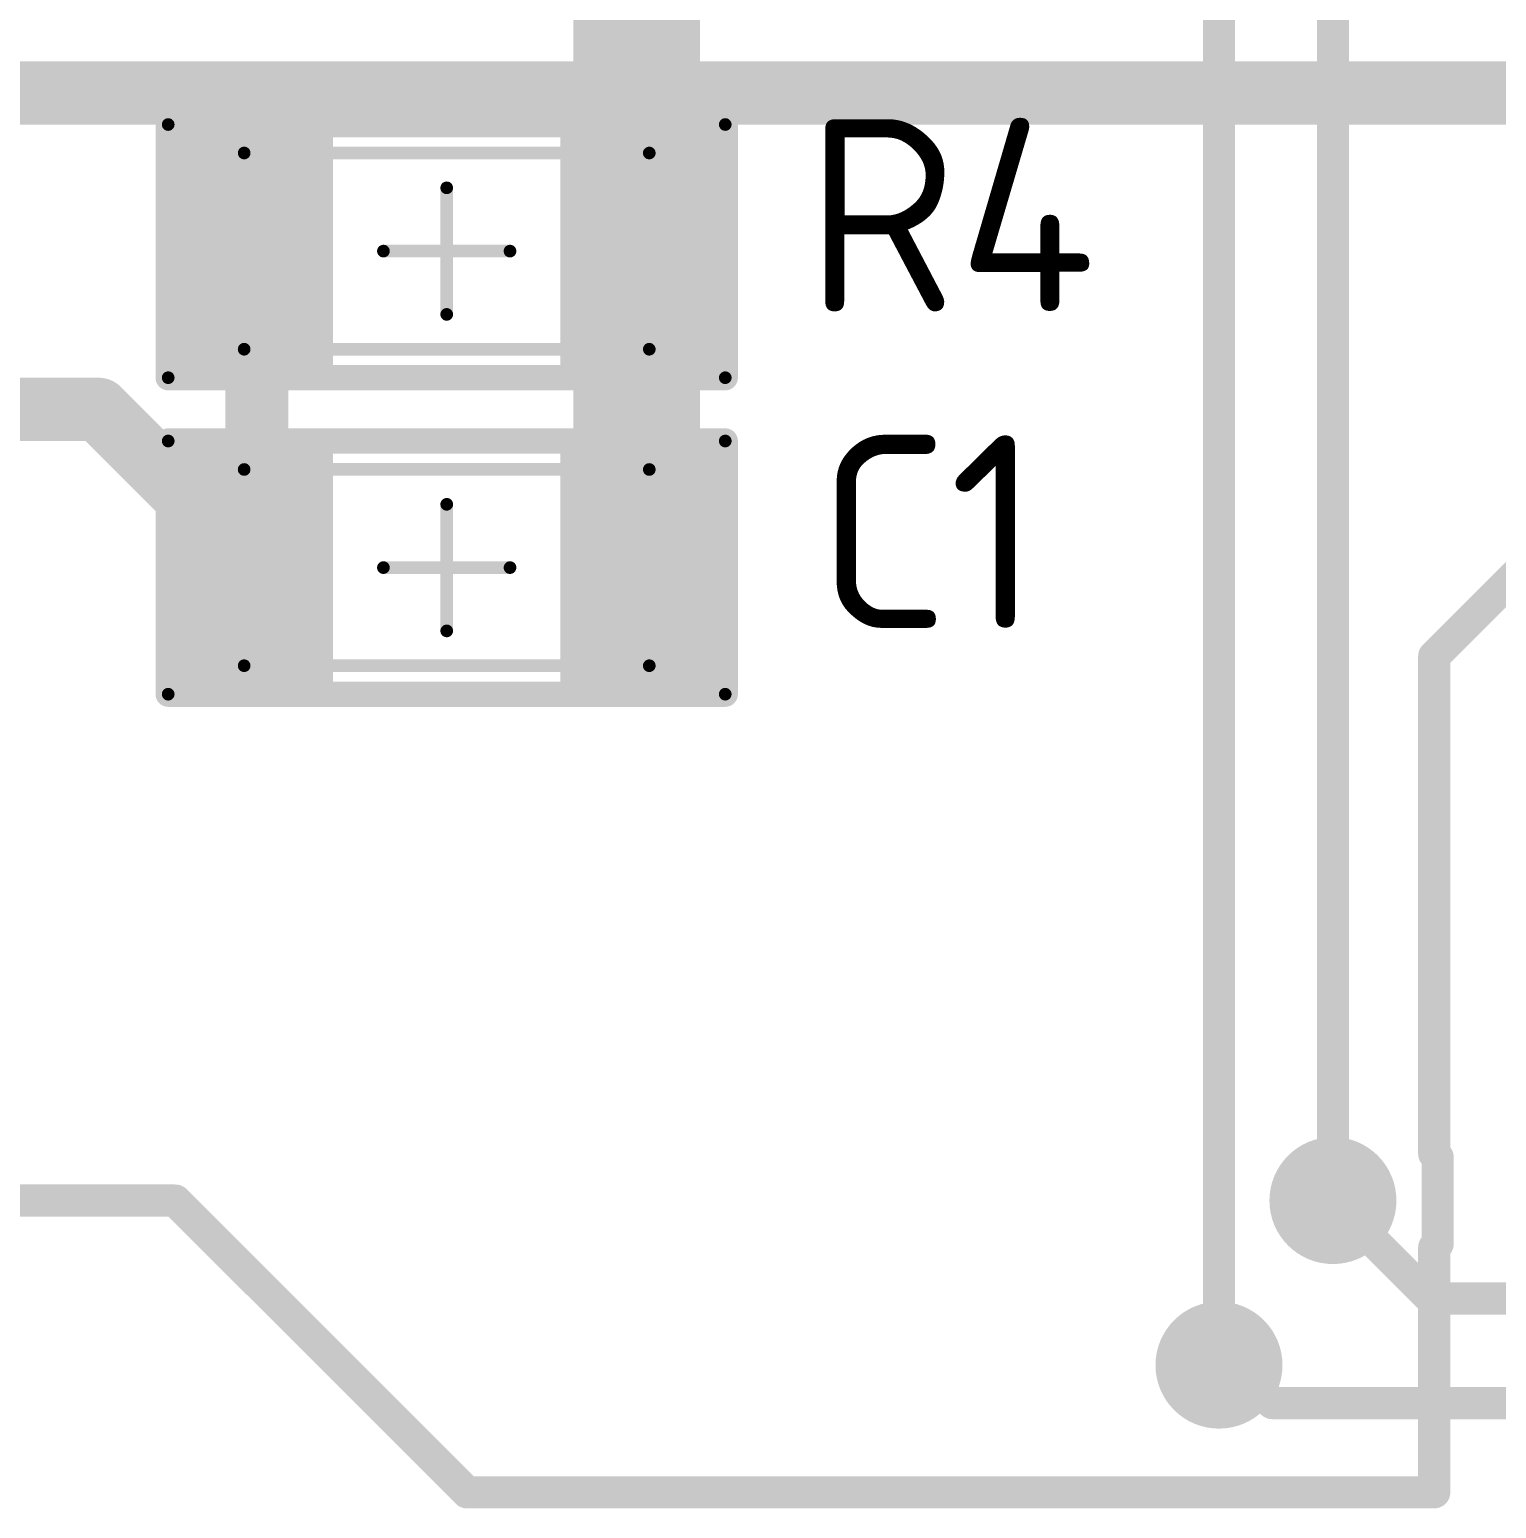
# Model space of a CAD drawing. Header units: inches. Extents: x 0 to 220, y 0 to 115.
# Drawn here: x 88.21 to 99.79, y 65.57 to 77.25 of the extents above; entities that cross this region are included whole.
import ezdxf

# ---------------------------------------------------------------- set-up
doc = ezdxf.new("R2010")
doc.units = ezdxf.units.IN
for name, color, linetype in [('Bottom Layer- Bottom', 5, 'Continuous'), ('Bottom Solder- Bot Mask', 6, 'Continuous'), ('Mechanical 13', 56, 'Continuous'), ('Mechanical 15', 56, 'Continuous'), ('Top Layer- Top', 1, 'Continuous'), ('Top Overlay- Top Silk', 2, 'Continuous'), ('Top Paste- Top Paste', 8, 'Continuous'), ('Top Solder- Top Mask', 216, 'Continuous')]:
    doc.layers.add(name, color=color, linetype=linetype)
doc.styles.add('GOST type B', font='', dxfattribs={"height": 0.2})
doc.styles.get('GOST type B').set_extended_font_data('GOST type B')

# ---------------------------------------------------------------- blocks, each defined once
blk = doc.blocks.new('CAP__1206_51')
at = {"layer": 'Top Layer- Top'}
for points in [[(-1.99999981, -0.7999996699999999), (-1.99999981, 0.7999996699999999), (-0.9999992699999999, 0.7999996699999999), (-0.9999992699999999, -0.7999996699999999)], [(0.9999992699999999, -0.7999996699999999), (0.9999992699999999, 0.7999996699999999), (1.99999981, 0.7999996699999999), (1.99999981, -0.7999996699999999)]]:
    blk.add_hatch(color=7, dxfattribs=at).paths.add_polyline_path(points)
at = {"layer": 'Top Paste- Top Paste'}
for points in [[(-1.99999981, -0.7999996699999999), (-1.99999981, 0.7999996699999999), (-0.9999992699999999, 0.7999996699999999), (-0.9999992699999999, -0.7999996699999999)], [(0.9999992699999999, -0.7999996699999999), (0.9999992699999999, 0.7999996699999999), (1.99999981, 0.7999996699999999), (1.99999981, -0.7999996699999999)]]:
    blk.add_hatch(color=7, dxfattribs=at).paths.add_polyline_path(points)
at = {"layer": 'Top Solder- Top Mask'}
for points in [[(-2.10159981, -0.90159967), (-2.10159981, 0.90159967), (-0.89839927, 0.90159967), (-0.89839927, -0.90159967)], [(0.89839927, -0.90159967), (0.89839927, 0.90159967), (2.10159981, 0.90159967), (2.10159981, -0.90159967)]]:
    blk.add_hatch(color=7, dxfattribs=at).paths.add_polyline_path(points)
at = {"layer": 'Mechanical 13'}
for points in [[(1.59999934, 0.77499972, 0.0999998, 0.0999998, 0), (-1.60000188, 0.77499972, 0.0999998, 0.0999998, 0)], [(-1.60000188, 0.77499972, 0.0999998, 0.0999998, 0), (-1.60000188, -0.77499972, 0.0999998, 0.0999998, 0)], [(1.59999934, 0.77499972, 0.0999998, 0.0999998, 0), (1.59999934, -0.77499972, 0.0999998, 0.0999998, 0)], [(1.59999934, -0.77499972, 0.0999998, 0.0999998, 0), (-1.60000188, -0.77499972, 0.0999998, 0.0999998, 0)]]:
    blk.add_lwpolyline(points, format="xyseb", dxfattribs=at)
for points in [[(-1.62500056, 0.77499972, 0.0499999, 0.0499999, 1), (-1.5750032, 0.77499972, 0.0499999, 0.0499999, 1)], [(-1.62500056, 0.77499972, 0.0499999, 0.0499999, 1), (-1.5750032, 0.77499972, 0.0499999, 0.0499999, 1)], [(1.57500066, 0.77499972, 0.0499999, 0.0499999, 1), (1.62499802, 0.77499972, 0.0499999, 0.0499999, 1)], [(1.57500066, 0.77499972, 0.0499999, 0.0499999, 1), (1.62499802, 0.77499972, 0.0499999, 0.0499999, 1)], [(-1.62500056, -0.77499972, 0.0499999, 0.0499999, 1), (-1.5750032, -0.77499972, 0.0499999, 0.0499999, 1)], [(-1.62500056, -0.77499972, 0.0499999, 0.0499999, 1), (-1.5750032, -0.77499972, 0.0499999, 0.0499999, 1)], [(1.57500066, -0.77499972, 0.0499999, 0.0499999, 1), (1.62499802, -0.77499972, 0.0499999, 0.0499999, 1)], [(1.57500066, -0.77499972, 0.0499999, 0.0499999, 1), (1.62499802, -0.77499972, 0.0499999, 0.0499999, 1)]]:
    blk.add_lwpolyline(points, format="xyseb", close=True, dxfattribs=at)
at = {"layer": 'Mechanical 15'}
for points in [[(-2.20000068, 1.00000054, 0.0999998, 0.0999998, 0), (-2.20000068, -1.00000054, 0.0999998, 0.0999998, 0)], [(2.20000068, 1.00000054, 0.0999998, 0.0999998, 0), (-2.20000068, 1.00000054, 0.0999998, 0.0999998, 0)], [(2.20000068, 1.00000054, 0.0999998, 0.0999998, 0), (2.20000068, -1.00000054, 0.0999998, 0.0999998, 0)], [(0, 0.499999, 0.0999998, 0.0999998, 0), (0, -0.50000154, 0.0999998, 0.0999998, 0)], [(0.50000154, 0, 0.0999998, 0.0999998, 0), (-0.499999, 0, 0.0999998, 0.0999998, 0)], [(2.20000068, -1.00000054, 0.0999998, 0.0999998, 0), (-2.20000068, -1.00000054, 0.0999998, 0.0999998, 0)]]:
    blk.add_lwpolyline(points, format="xyseb", dxfattribs=at)
for points in [[(-2.22499936, 1.00000054, 0.0499999, 0.0499999, 1), (-2.175002, 1.00000054, 0.0499999, 0.0499999, 1)], [(-2.22499936, 1.00000054, 0.0499999, 0.0499999, 1), (-2.175002, 1.00000054, 0.0499999, 0.0499999, 1)], [(2.175002, 1.00000054, 0.0499999, 0.0499999, 1), (2.22499936, 1.00000054, 0.0499999, 0.0499999, 1)], [(2.175002, 1.00000054, 0.0499999, 0.0499999, 1), (2.22499936, 1.00000054, 0.0499999, 0.0499999, 1)], [(-0.02499868, 0.499999, 0.0499999, 0.0499999, 1), (0.02499868, 0.499999, 0.0499999, 0.0499999, 1)], [(-0.5249976799999999, 0, 0.0499999, 0.0499999, 1), (-0.47500032, 0, 0.0499999, 0.0499999, 1)], [(0.47500286, 0, 0.0499999, 0.0499999, 1), (0.52500022, 0, 0.0499999, 0.0499999, 1)], [(-0.02499868, -0.50000154, 0.0499999, 0.0499999, 1), (0.02499868, -0.50000154, 0.0499999, 0.0499999, 1)], [(-2.22499936, -1.00000054, 0.0499999, 0.0499999, 1), (-2.175002, -1.00000054, 0.0499999, 0.0499999, 1)], [(-2.22499936, -1.00000054, 0.0499999, 0.0499999, 1), (-2.175002, -1.00000054, 0.0499999, 0.0499999, 1)], [(2.175002, -1.00000054, 0.0499999, 0.0499999, 1), (2.22499936, -1.00000054, 0.0499999, 0.0499999, 1)], [(2.175002, -1.00000054, 0.0499999, 0.0499999, 1), (2.22499936, -1.00000054, 0.0499999, 0.0499999, 1)]]:
    blk.add_lwpolyline(points, format="xyseb", close=True, dxfattribs=at)
at = {"layer": 'Top Overlay- Top Silk'}
for points in [[(2.20000068, 1.00000054, 0.1999996, 0.1999996, 0), (-2.20000068, 1.00000054, 0.1999996, 0.1999996, 0)], [(-2.20000068, 1.00000054, 0.1999996, 0.1999996, 0), (-2.20000068, -1.00000054, 0.1999996, 0.1999996, 0)], [(2.20000068, 1.00000054, 0.1999996, 0.1999996, 0), (2.20000068, -1.00000054, 0.1999996, 0.1999996, 0)], [(2.20000068, -1.00000054, 0.1999996, 0.1999996, 0), (-2.20000068, -1.00000054, 0.1999996, 0.1999996, 0)]]:
    blk.add_lwpolyline(points, format="xyseb", dxfattribs=at)
for points in [[(-2.25000058, 1.00000054, 0.0999998, 0.0999998, 1), (-2.15000078, 1.00000054, 0.0999998, 0.0999998, 1)], [(-2.25000058, 1.00000054, 0.0999998, 0.0999998, 1), (-2.15000078, 1.00000054, 0.0999998, 0.0999998, 1)], [(2.15000078, 1.00000054, 0.0999998, 0.0999998, 1), (2.25000058, 1.00000054, 0.0999998, 0.0999998, 1)], [(2.15000078, 1.00000054, 0.0999998, 0.0999998, 1), (2.25000058, 1.00000054, 0.0999998, 0.0999998, 1)], [(-2.25000058, -1.00000054, 0.0999998, 0.0999998, 1), (-2.15000078, -1.00000054, 0.0999998, 0.0999998, 1)], [(-2.25000058, -1.00000054, 0.0999998, 0.0999998, 1), (-2.15000078, -1.00000054, 0.0999998, 0.0999998, 1)], [(2.15000078, -1.00000054, 0.0999998, 0.0999998, 1), (2.25000058, -1.00000054, 0.0999998, 0.0999998, 1)], [(2.15000078, -1.00000054, 0.0999998, 0.0999998, 1), (2.25000058, -1.00000054, 0.0999998, 0.0999998, 1)]]:
    blk.add_lwpolyline(points, format="xyseb", close=True, dxfattribs=at)
blk = doc.blocks.new('1206_138')
at = {"layer": 'Top Layer- Top'}
for points in [[(-1.99999981, -0.7999996699999999), (-1.99999981, 0.7999996699999999), (-0.9999992699999999, 0.7999996699999999), (-0.9999992699999999, -0.7999996699999999)], [(0.9999992699999999, -0.7999996699999999), (0.9999992699999999, 0.7999996699999999), (1.99999981, 0.7999996699999999), (1.99999981, -0.7999996699999999)]]:
    blk.add_hatch(color=7, dxfattribs=at).paths.add_polyline_path(points)
at = {"layer": 'Top Paste- Top Paste'}
for points in [[(-1.99999981, -0.7999996699999999), (-1.99999981, 0.7999996699999999), (-0.9999992699999999, 0.7999996699999999), (-0.9999992699999999, -0.7999996699999999)], [(0.9999992699999999, -0.7999996699999999), (0.9999992699999999, 0.7999996699999999), (1.99999981, 0.7999996699999999), (1.99999981, -0.7999996699999999)]]:
    blk.add_hatch(color=7, dxfattribs=at).paths.add_polyline_path(points)
at = {"layer": 'Top Solder- Top Mask'}
for points in [[(-2.10159981, -0.90159967), (-2.10159981, 0.90159967), (-0.89839927, 0.90159967), (-0.89839927, -0.90159967)], [(0.89839927, -0.90159967), (0.89839927, 0.90159967), (2.10159981, 0.90159967), (2.10159981, -0.90159967)]]:
    blk.add_hatch(color=7, dxfattribs=at).paths.add_polyline_path(points)
at = {"layer": 'Mechanical 13'}
for points in [[(-1.60000188, 0.77499972, 0.0999998, 0.0999998, 0), (-1.60000188, -0.77499972, 0.0999998, 0.0999998, 0)], [(1.59999934, 0.77499972, 0.0999998, 0.0999998, 0), (-1.60000188, 0.77499972, 0.0999998, 0.0999998, 0)], [(1.59999934, 0.77499972, 0.0999998, 0.0999998, 0), (1.59999934, -0.77499972, 0.0999998, 0.0999998, 0)], [(1.59999934, -0.77499972, 0.0999998, 0.0999998, 0), (-1.60000188, -0.77499972, 0.0999998, 0.0999998, 0)]]:
    blk.add_lwpolyline(points, format="xyseb", dxfattribs=at)
for points in [[(-1.62500056, 0.77499972, 0.0499999, 0.0499999, 1), (-1.5750032, 0.77499972, 0.0499999, 0.0499999, 1)], [(-1.62500056, 0.77499972, 0.0499999, 0.0499999, 1), (-1.5750032, 0.77499972, 0.0499999, 0.0499999, 1)], [(1.57500066, 0.77499972, 0.0499999, 0.0499999, 1), (1.62499802, 0.77499972, 0.0499999, 0.0499999, 1)], [(1.57500066, 0.77499972, 0.0499999, 0.0499999, 1), (1.62499802, 0.77499972, 0.0499999, 0.0499999, 1)], [(-1.62500056, -0.77499972, 0.0499999, 0.0499999, 1), (-1.5750032, -0.77499972, 0.0499999, 0.0499999, 1)], [(-1.62500056, -0.77499972, 0.0499999, 0.0499999, 1), (-1.5750032, -0.77499972, 0.0499999, 0.0499999, 1)], [(1.57500066, -0.77499972, 0.0499999, 0.0499999, 1), (1.62499802, -0.77499972, 0.0499999, 0.0499999, 1)], [(1.57500066, -0.77499972, 0.0499999, 0.0499999, 1), (1.62499802, -0.77499972, 0.0499999, 0.0499999, 1)]]:
    blk.add_lwpolyline(points, format="xyseb", close=True, dxfattribs=at)
at = {"layer": 'Mechanical 15'}
for points in [[(2.20000068, 1.00000054, 0.0999998, 0.0999998, 0), (-2.20000068, 1.00000054, 0.0999998, 0.0999998, 0)], [(-2.20000068, 1.00000054, 0.0999998, 0.0999998, 0), (-2.20000068, -1.00000054, 0.0999998, 0.0999998, 0)], [(2.20000068, 1.00000054, 0.0999998, 0.0999998, 0), (2.20000068, -1.00000054, 0.0999998, 0.0999998, 0)], [(0, 0.499999, 0.0999998, 0.0999998, 0), (0, -0.50000154, 0.0999998, 0.0999998, 0)], [(0.50000154, 0, 0.0999998, 0.0999998, 0), (-0.499999, 0, 0.0999998, 0.0999998, 0)], [(2.20000068, -1.00000054, 0.0999998, 0.0999998, 0), (-2.20000068, -1.00000054, 0.0999998, 0.0999998, 0)]]:
    blk.add_lwpolyline(points, format="xyseb", dxfattribs=at)
for points in [[(-2.22499936, 1.00000054, 0.0499999, 0.0499999, 1), (-2.175002, 1.00000054, 0.0499999, 0.0499999, 1)], [(-2.22499936, 1.00000054, 0.0499999, 0.0499999, 1), (-2.175002, 1.00000054, 0.0499999, 0.0499999, 1)], [(2.175002, 1.00000054, 0.0499999, 0.0499999, 1), (2.22499936, 1.00000054, 0.0499999, 0.0499999, 1)], [(2.175002, 1.00000054, 0.0499999, 0.0499999, 1), (2.22499936, 1.00000054, 0.0499999, 0.0499999, 1)], [(-0.02499868, 0.499999, 0.0499999, 0.0499999, 1), (0.02499868, 0.499999, 0.0499999, 0.0499999, 1)], [(-0.5249976799999999, 0, 0.0499999, 0.0499999, 1), (-0.47500032, 0, 0.0499999, 0.0499999, 1)], [(0.47500286, 0, 0.0499999, 0.0499999, 1), (0.52500022, 0, 0.0499999, 0.0499999, 1)], [(-0.02499868, -0.50000154, 0.0499999, 0.0499999, 1), (0.02499868, -0.50000154, 0.0499999, 0.0499999, 1)], [(-2.22499936, -1.00000054, 0.0499999, 0.0499999, 1), (-2.175002, -1.00000054, 0.0499999, 0.0499999, 1)], [(-2.22499936, -1.00000054, 0.0499999, 0.0499999, 1), (-2.175002, -1.00000054, 0.0499999, 0.0499999, 1)], [(2.175002, -1.00000054, 0.0499999, 0.0499999, 1), (2.22499936, -1.00000054, 0.0499999, 0.0499999, 1)], [(2.175002, -1.00000054, 0.0499999, 0.0499999, 1), (2.22499936, -1.00000054, 0.0499999, 0.0499999, 1)]]:
    blk.add_lwpolyline(points, format="xyseb", close=True, dxfattribs=at)
at = {"layer": 'Top Overlay- Top Silk'}
for points in [[(-2.20000068, 1.00000054, 0.1999996, 0.1999996, 0), (-2.20000068, -1.00000054, 0.1999996, 0.1999996, 0)], [(2.20000068, 1.00000054, 0.1999996, 0.1999996, 0), (-2.20000068, 1.00000054, 0.1999996, 0.1999996, 0)], [(2.20000068, 1.00000054, 0.1999996, 0.1999996, 0), (2.20000068, -1.00000054, 0.1999996, 0.1999996, 0)], [(2.20000068, -1.00000054, 0.1999996, 0.1999996, 0), (-2.20000068, -1.00000054, 0.1999996, 0.1999996, 0)]]:
    blk.add_lwpolyline(points, format="xyseb", dxfattribs=at)
for points in [[(-2.25000058, 1.00000054, 0.0999998, 0.0999998, 1), (-2.15000078, 1.00000054, 0.0999998, 0.0999998, 1)], [(-2.25000058, 1.00000054, 0.0999998, 0.0999998, 1), (-2.15000078, 1.00000054, 0.0999998, 0.0999998, 1)], [(2.15000078, 1.00000054, 0.0999998, 0.0999998, 1), (2.25000058, 1.00000054, 0.0999998, 0.0999998, 1)], [(2.15000078, 1.00000054, 0.0999998, 0.0999998, 1), (2.25000058, 1.00000054, 0.0999998, 0.0999998, 1)], [(-2.25000058, -1.00000054, 0.0999998, 0.0999998, 1), (-2.15000078, -1.00000054, 0.0999998, 0.0999998, 1)], [(-2.25000058, -1.00000054, 0.0999998, 0.0999998, 1), (-2.15000078, -1.00000054, 0.0999998, 0.0999998, 1)], [(2.15000078, -1.00000054, 0.0999998, 0.0999998, 1), (2.25000058, -1.00000054, 0.0999998, 0.0999998, 1)], [(2.15000078, -1.00000054, 0.0999998, 0.0999998, 1), (2.25000058, -1.00000054, 0.0999998, 0.0999998, 1)]]:
    blk.add_lwpolyline(points, format="xyseb", close=True, dxfattribs=at)

msp = doc.modelspace()

# ---------------------------------------------------------------- hatches: boundary and pattern name
at = {"layer": 'Bottom Layer- Bottom'}
h = msp.add_hatch(color=7, dxfattribs=at)
edge = h.paths.add_edge_path()
edge.add_arc((98.50000112, 68.00000116), 0.3999992, 0, 360)
h = msp.add_hatch(color=7, dxfattribs=at)
edge = h.paths.add_edge_path()
edge.add_arc((97.60000038, 66.70000121999999), 0.3999992, 0, 360)
at = {"layer": 'Bottom Solder- Bot Mask'}
h = msp.add_hatch(color=7, dxfattribs=at)
edge = h.paths.add_edge_path()
edge.add_arc((98.50000112, 68.00000116), 0.5015992, 0, 360)
h = msp.add_hatch(color=7, dxfattribs=at)
edge = h.paths.add_edge_path()
edge.add_arc((97.60000038, 66.70000121999999), 0.5015992, 0, 360)
at = {"layer": 'Top Layer- Top'}
h = msp.add_hatch(color=7, dxfattribs=at)
edge = h.paths.add_edge_path()
edge.add_arc((98.50000112, 68.00000116), 0.3999992, 0, 360)
h = msp.add_hatch(color=7, dxfattribs=at)
edge = h.paths.add_edge_path()
edge.add_arc((97.60000038, 66.70000121999999), 0.3999992, 0, 360)
at = {"layer": 'Top Solder- Top Mask'}
h = msp.add_hatch(color=7, dxfattribs=at)
edge = h.paths.add_edge_path()
edge.add_arc((98.50000112, 68.00000116), 0.5015992, 0, 360)
h = msp.add_hatch(color=7, dxfattribs=at)
edge = h.paths.add_edge_path()
edge.add_arc((97.60000038, 66.70000121999999), 0.5015992, 0, 360)

# ---------------------------------------------------------------- linework, layer by layer
at = {"layer": 'Bottom Layer- Bottom'}
for points in [[(76.34422882, 76.7499989, 0.499999, 0.499999, 0), (102.74131852, 76.7499989, 0.499999, 0.499999, 0)], [(98.50000112, 68.00000116, 0.254, 0.254, 0), (99.27300693999999, 67.22699533999999, 0.254, 0.254, 0)], [(99.27300693999999, 67.22699533999999, 0.254, 0.254, 0), (105.89655224, 67.22699533999999, 0.254, 0.254, 0)], [(97.60000038, 66.70000121999999, 0.254, 0.254, 0), (97.72178576, 66.70000121999999, 0.254, 0.254, 0)], [(97.72178576, 66.70000121999999, 0.254, 0.254, 0), (98.02179278, 66.3999942, 0.254, 0.254, 0)], [(98.02179278, 66.3999942, 0.254, 0.254, 0), (106.89999448, 66.3999942, 0.254, 0.254, 0)]]:
    msp.add_lwpolyline(points, format="xyseb", dxfattribs=at)
for points in [[(98.43650112, 68.00000116, 0.127, 0.127, 1), (98.56350112, 68.00000116, 0.127, 0.127, 1)], [(99.20950694, 67.22699533999999, 0.127, 0.127, 1), (99.33650693999999, 67.22699533999999, 0.127, 0.127, 1)], [(99.20950694, 67.22699533999999, 0.127, 0.127, 1), (99.33650693999999, 67.22699533999999, 0.127, 0.127, 1)], [(97.53650037999999, 66.70000121999999, 0.127, 0.127, 1), (97.66350037999999, 66.70000121999999, 0.127, 0.127, 1)], [(97.65828576, 66.70000121999999, 0.127, 0.127, 1), (97.78528576, 66.70000121999999, 0.127, 0.127, 1)], [(97.65828576, 66.70000121999999, 0.127, 0.127, 1), (97.78528576, 66.70000121999999, 0.127, 0.127, 1)], [(97.95829278, 66.3999942, 0.127, 0.127, 1), (98.08529277999999, 66.3999942, 0.127, 0.127, 1)], [(97.95829278, 66.3999942, 0.127, 0.127, 1), (98.08529277999999, 66.3999942, 0.127, 0.127, 1)]]:
    msp.add_lwpolyline(points, format="xyseb", close=True, dxfattribs=at)
at = {"layer": 'Top Layer- Top'}
for points in [[(97.60000038, 66.70000121999999, 0.254, 0.254, 0), (97.60000038, 80.769714, 0.254, 0.254, 0)], [(98.50000112, 68.00000116, 0.254, 0.254, 0), (98.50000112, 79.89970812, 0.254, 0.254, 0)], [(92.99999942, 75.50000139999999, 1.00000054, 1.00000054, 0), (92.99999942, 78.00000148, 1.00000054, 1.00000054, 0)], [(92.99999942, 73.00000132, 1.00000054, 1.00000054, 0), (92.99999942, 75.50000139999999, 1.00000054, 1.00000054, 0)], [(90.00000033999999, 73.00000132, 0.499999, 0.499999, 0), (90.00000033999999, 75.50000139999999, 0.499999, 0.499999, 0)], [(99.29999951999999, 72.30000018, 0.254, 0.254, 0), (101.94233866, 74.94233932, 0.254, 0.254, 0)], [(84.07999948, 74.24999881999999, 0.499999, 0.499999, 0), (88.75000284, 74.24999881999999, 0.499999, 0.499999, 0)], [(88.75000284, 74.24999881999999, 0.499999, 0.499999, 0), (89.4499989, 73.55000276, 0.499999, 0.499999, 0)], [(89.4499989, 73.55000276, 0.499999, 0.499999, 0), (89.7499983, 73.55000276, 0.499999, 0.499999, 0)], [(89.7499983, 73.55000276, 0.499999, 0.499999, 0), (90.00000033999999, 73.30000071999999, 0.499999, 0.499999, 0)], [(90.00000033999999, 73.00000132, 0.499999, 0.499999, 0), (90.00000033999999, 73.30000071999999, 0.499999, 0.499999, 0)], [(99.29999951999999, 68.36955846, 0.254, 0.254, 0), (99.29999951999999, 72.30000018, 0.254, 0.254, 0)], [(99.29999951999999, 68.36955846, 0.254, 0.254, 0), (99.32700225999999, 68.34255572, 0.254, 0.254, 0)], [(99.32700225999999, 67.6574466, 0.254, 0.254, 0), (99.32700225999999, 68.34255572, 0.254, 0.254, 0)], [(83.39533485999999, 68.00000116, 0.254, 0.254, 0), (89.35612812, 68.00000116, 0.254, 0.254, 0)], [(89.35612812, 68.00000116, 0.254, 0.254, 0), (91.66094698, 65.6951823, 0.254, 0.254, 0)], [(99.29999951999999, 67.63044386, 0.254, 0.254, 0), (99.32700225999999, 67.6574466, 0.254, 0.254, 0)], [(99.29999951999999, 65.6951823, 0.254, 0.254, 0), (99.29999951999999, 67.63044386, 0.254, 0.254, 0)], [(91.66094698, 65.6951823, 0.254, 0.254, 0), (98.97962423999999, 65.6951823, 0.254, 0.254, 0)], [(98.97962423999999, 65.6951823, 0.25399492, 0.25399492, 0), (99.29999951999999, 65.6951823, 0.25399492, 0.25399492, 0)]]:
    msp.add_lwpolyline(points, format="xyseb", dxfattribs=at)
for points in [[(92.74999992, 75.50000139999999, 0.499999, 0.499999, 1), (93.24999892, 75.50000139999999, 0.499999, 0.499999, 1)], [(92.74999992, 75.50000139999999, 0.499999, 0.499999, 1), (93.24999892, 75.50000139999999, 0.499999, 0.499999, 1)], [(89.87500186, 75.50000139999999, 0.2499995, 0.2499995, 1), (90.12499881999999, 75.50000139999999, 0.2499995, 0.2499995, 1)], [(88.62500435999999, 74.24999881999999, 0.2499995, 0.2499995, 1), (88.87500132, 74.24999881999999, 0.2499995, 0.2499995, 1)], [(88.62500435999999, 74.24999881999999, 0.2499995, 0.2499995, 1), (88.87500132, 74.24999881999999, 0.2499995, 0.2499995, 1)], [(89.32500042, 73.55000276, 0.2499995, 0.2499995, 1), (89.57499737999999, 73.55000276, 0.2499995, 0.2499995, 1)], [(89.32500042, 73.55000276, 0.2499995, 0.2499995, 1), (89.57499737999999, 73.55000276, 0.2499995, 0.2499995, 1)], [(89.62499982, 73.55000276, 0.2499995, 0.2499995, 1), (89.87499678, 73.55000276, 0.2499995, 0.2499995, 1)], [(89.62499982, 73.55000276, 0.2499995, 0.2499995, 1), (89.87499678, 73.55000276, 0.2499995, 0.2499995, 1)], [(89.87500186, 73.30000071999999, 0.2499995, 0.2499995, 1), (90.12499881999999, 73.30000071999999, 0.2499995, 0.2499995, 1)], [(89.87500186, 73.30000071999999, 0.2499995, 0.2499995, 1), (90.12499881999999, 73.30000071999999, 0.2499995, 0.2499995, 1)], [(92.74999992, 73.00000132, 0.499999, 0.499999, 1), (93.24999892, 73.00000132, 0.499999, 0.499999, 1)], [(89.87500186, 73.00000132, 0.2499995, 0.2499995, 1), (90.12499881999999, 73.00000132, 0.2499995, 0.2499995, 1)], [(89.87500186, 73.00000132, 0.2499995, 0.2499995, 1), (90.12499881999999, 73.00000132, 0.2499995, 0.2499995, 1)], [(99.23649952, 72.30000018, 0.127, 0.127, 1), (99.36349951999999, 72.30000018, 0.127, 0.127, 1)], [(99.23649952, 72.30000018, 0.127, 0.127, 1), (99.36349951999999, 72.30000018, 0.127, 0.127, 1)], [(99.23649952, 68.36955846, 0.127, 0.127, 1), (99.36349951999999, 68.36955846, 0.127, 0.127, 1)], [(99.23649952, 68.36955846, 0.127, 0.127, 1), (99.36349951999999, 68.36955846, 0.127, 0.127, 1)], [(99.26350226, 68.34255572, 0.127, 0.127, 1), (99.39050225999999, 68.34255572, 0.127, 0.127, 1)], [(99.26350226, 68.34255572, 0.127, 0.127, 1), (99.39050225999999, 68.34255572, 0.127, 0.127, 1)], [(89.29262812, 68.00000116, 0.127, 0.127, 1), (89.41962812, 68.00000116, 0.127, 0.127, 1)], [(89.29262812, 68.00000116, 0.127, 0.127, 1), (89.41962812, 68.00000116, 0.127, 0.127, 1)], [(98.43650112, 68.00000116, 0.127, 0.127, 1), (98.56350112, 68.00000116, 0.127, 0.127, 1)], [(99.23649952, 67.63044386, 0.127, 0.127, 1), (99.36349951999999, 67.63044386, 0.127, 0.127, 1)], [(99.23649952, 67.63044386, 0.127, 0.127, 1), (99.36349951999999, 67.63044386, 0.127, 0.127, 1)], [(99.26350226, 67.6574466, 0.127, 0.127, 1), (99.39050225999999, 67.6574466, 0.127, 0.127, 1)], [(99.26350226, 67.6574466, 0.127, 0.127, 1), (99.39050225999999, 67.6574466, 0.127, 0.127, 1)], [(97.53650037999999, 66.70000121999999, 0.127, 0.127, 1), (97.66350037999999, 66.70000121999999, 0.127, 0.127, 1)], [(91.59744698, 65.6951823, 0.127, 0.127, 1), (91.72444698, 65.6951823, 0.127, 0.127, 1)], [(91.59744698, 65.6951823, 0.127, 0.127, 1), (91.72444698, 65.6951823, 0.127, 0.127, 1)], [(98.91612423999999, 65.6951823, 0.127, 0.127, 1), (99.04312424, 65.6951823, 0.127, 0.127, 1)], [(98.91612678, 65.6951823, 0.12699746, 0.12699746, 1), (99.04312169999999, 65.6951823, 0.12699746, 0.12699746, 1)], [(99.23649952, 65.6951823, 0.127, 0.127, 1), (99.36349951999999, 65.6951823, 0.127, 0.127, 1)], [(99.23650205999999, 65.6951823, 0.12699746, 0.12699746, 1), (99.36349698, 65.6951823, 0.12699746, 0.12699746, 1)]]:
    msp.add_lwpolyline(points, format="xyseb", close=True, dxfattribs=at)

# ---------------------------------------------------------------- block references
at = {"rotation": 180}
for name, p in [('1206_138', (91.49999987999999, 75.50000139999999)), ('CAP__1206_51', (91.49999987999999, 73.00000132))]:
    msp.add_blockref(name, p, dxfattribs=at)

# ---------------------------------------------------------------- texts
at = {"layer": 'Top Overlay- Top Silk', "style": 'GOST type B'}
for s, p in [('R4', (94.33391852, 75.02422638)), ('C1', (94.42422821999999, 72.52070078))]:
    msp.add_text(s, height=1.524, dxfattribs=at).set_placement(p)

doc.saveas('drawing.dxf')
